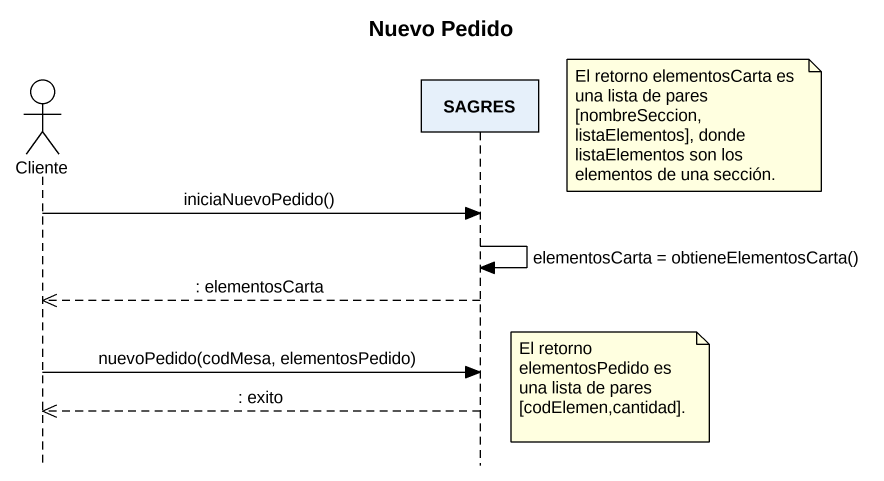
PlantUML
@startuml
title Nuevo Pedido
hide footbox
actor Cliente
participant SAGRES

note right of SAGRES : El retorno elementosCarta es una lista de pares [nombreSeccion, listaElementos], donde listaElementos son los elementos de una sección.
Cliente -> SAGRES : iniciaNuevoPedido()
SAGRES -> SAGRES : elementosCarta = obtieneElementosCarta()
SAGRES -->> Cliente : : elementosCarta
Cliente -> SAGRES : nuevoPedido(codMesa, elementosPedido)
note right of SAGRES : El retorno elementosPedido es una lista de pares [codElemen,cantidad].
SAGRES -->> Cliente : : exito
@enduml
